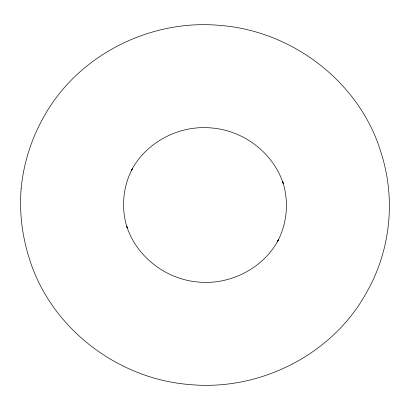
<?xml version="1.0" encoding="UTF-8"?>
<svg xmlns="http://www.w3.org/2000/svg" width="410" height="410" viewBox="0 0 410 410"><rect width="100%" height="100%" fill="white"/><g stroke="black" fill="none" stroke-linecap="round" stroke-linejoin="round"><path stroke-width="0.61" d="M127.202 227.904L126.705 226.233C136.612 257.044 166.316 279.492 198.384 282.034C230.369 285.145 263.522 268.242 278.574 239.619L277.416 241.69C287.21 223.414 289.122 201.228 282.628 181.538L283.295 183.767C273.388 152.956 243.683 130.508 211.616 127.966C179.631 124.855 146.478 141.757 131.425 170.381L132.584 168.31C122.903 186.406 120.873 208.357 127.213 227.888M21.125 188.795C19.285 212.175 22.068 235.796 29.223 258.131L29.889 260.365C51.932 328.928 118.024 378.871 189.384 384.529C260.555 391.458 334.324 353.84 367.821 290.152L368.979 288.076C391.15 246.692 395.481 196.457 380.777 151.869L380.111 149.635C358.068 81.072 291.976 31.129 220.616 25.471C149.445 18.542 75.676 56.16 42.179 119.848L41.02 121.924C30.13 142.675 23.329 165.455 21.125 188.795"/></g></svg>
